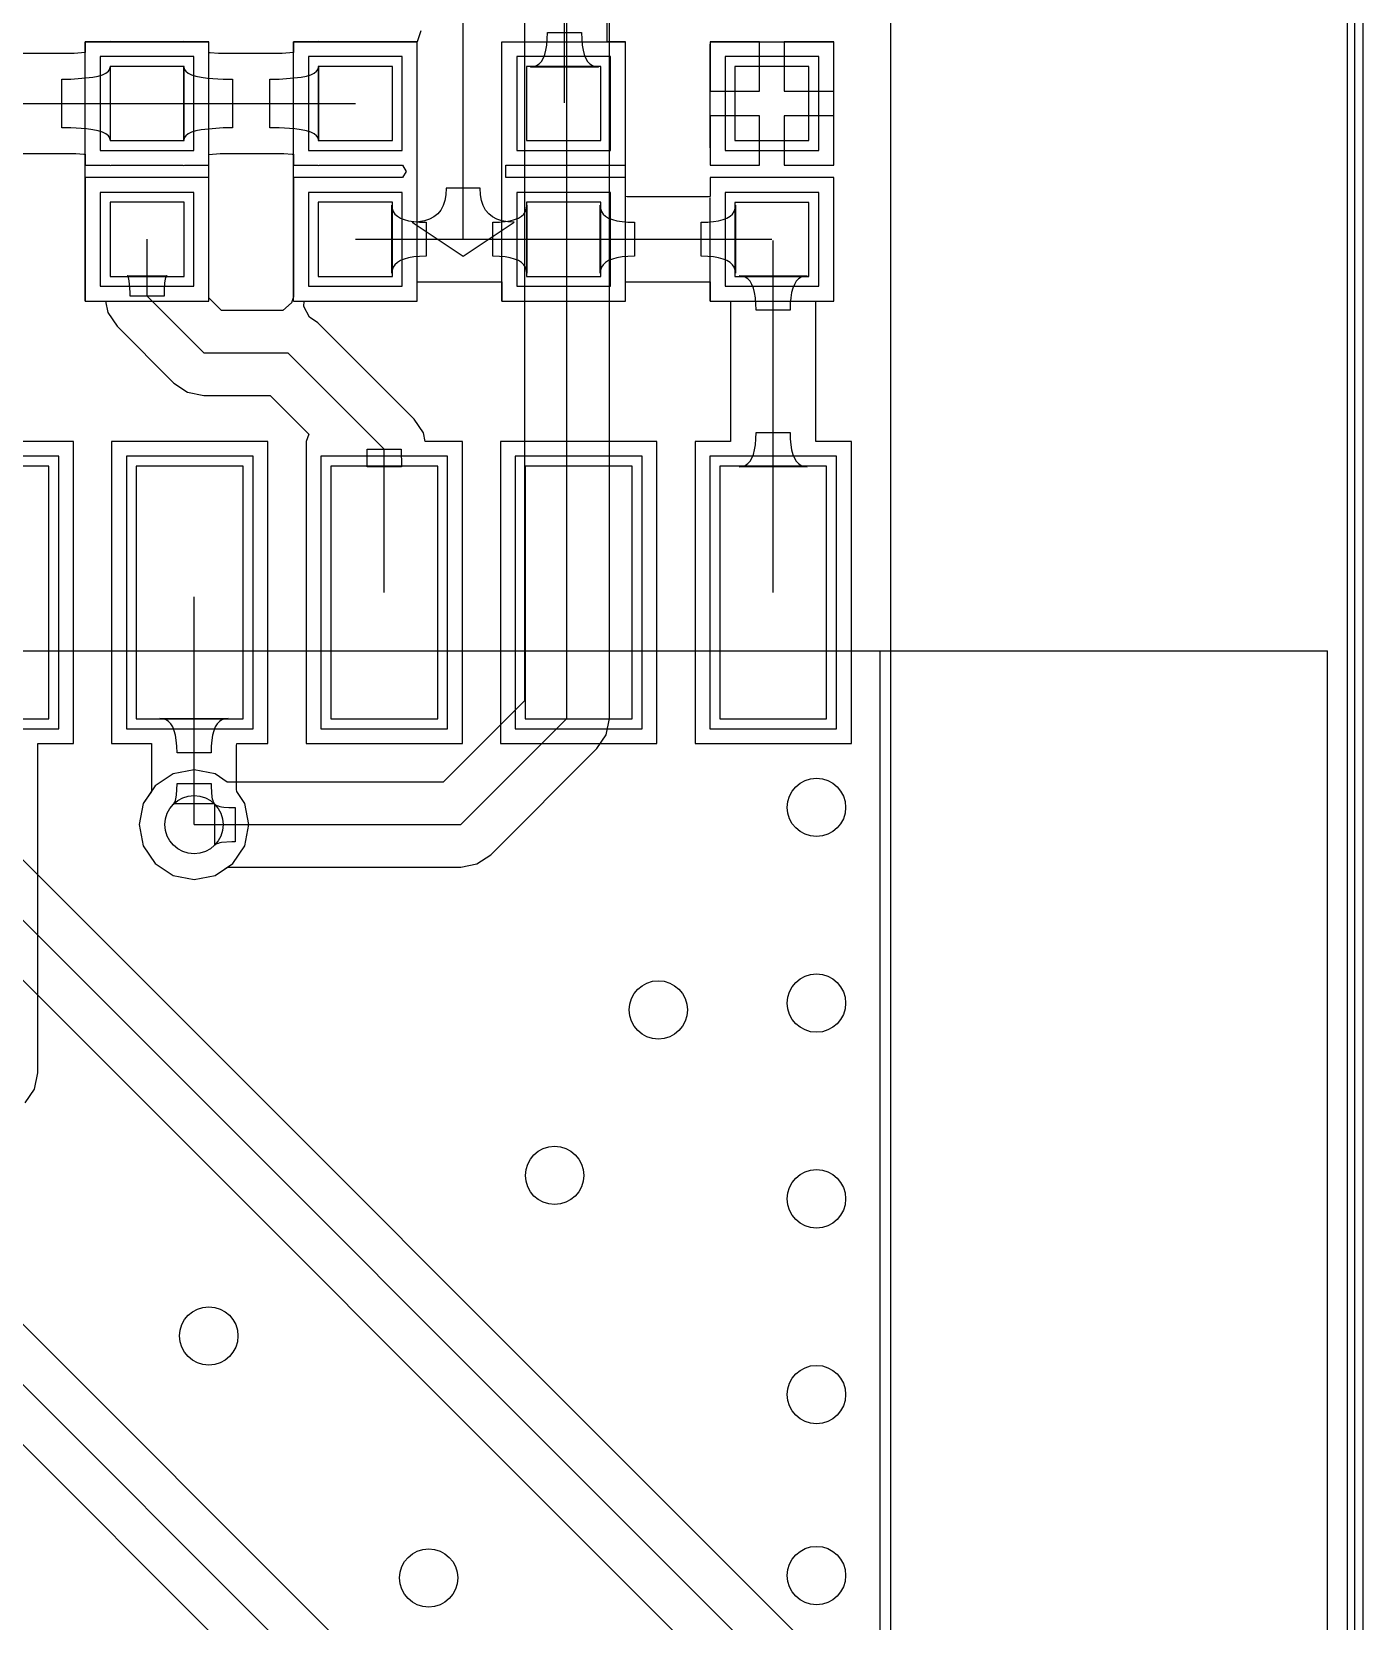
# Model space of a CAD drawing. Header units: millimetres. Extents: x 79 to 123, y 34 to 143.
# Drawn here: x 108.49 to 122.18, y 88.38 to 104.72 of the extents above; entities that cross this region are included whole.
import ezdxf

# ---------------------------------------------------------------- set-up
doc = ezdxf.new("R2010")
doc.units = ezdxf.units.MM
for name, color, linetype in [('BottomLayer', 5, 'Continuous'), ('BottomOverlay', 54, 'Continuous'), ('KeepOutLayer', 6, 'Continuous'), ('MultiLayer', 9, 'Continuous'), ('TopLayer', 1, 'Continuous'), ('TopOverlay', 2, 'Continuous'), ('TopPaste', 8, 'Continuous'), ('TopSolder', 216, 'Continuous')]:
    doc.layers.add(name, color=color, linetype=linetype)

# ---------------------------------------------------------------- blocks, each defined once
blk = doc.blocks.new('18650____________B_1')
at = {"layer": 'BottomOverlay'}
blk.add_line((-0.469, 2.01), (76.531, 2.01), dxfattribs=at)
blk = doc.blocks.new('C0603_3')
at = {"layer": 'TopLayer'}
for p, q in [((-0.356, 0.559), (-0.356, -0.203)), ((0.406, 0.559), (-0.356, 0.559)), ((0.406, -0.203), (0.406, 0.559)), ((1.041, 0.559), (1.041, -0.203)), ((1.803, 0.559), (1.041, 0.559)), ((1.803, -0.203), (1.803, 0.559)), ((-0.356, -0.203), (0.406, -0.203)), ((1.041, -0.203), (1.803, -0.203))]:
    blk.add_line(p, q, dxfattribs=at)
at = {"layer": 'TopOverlay'}
for p, q in [((-0.61, 0.813), (0.457, 0.813)), ((-0.61, 0.813), (-0.61, -0.457)), ((0.965, 0.813), (2.032, 0.813)), ((2.057, 0.813), (2.057, -0.457)), ((-0.61, -0.457), (0.457, -0.457)), ((0.965, -0.457), (2.032, -0.457))]:
    blk.add_line(p, q, dxfattribs=at)
at = {"layer": 'TopPaste'}
for p, q in [((-0.356, 0.559), (-0.356, -0.203)), ((0.406, 0.559), (-0.356, 0.559)), ((0.406, -0.203), (0.406, 0.559)), ((1.041, 0.559), (1.041, -0.203)), ((1.803, 0.559), (1.041, 0.559)), ((1.803, -0.203), (1.803, 0.559)), ((-0.356, -0.203), (0.406, -0.203)), ((1.041, -0.203), (1.803, -0.203))]:
    blk.add_line(p, q, dxfattribs=at)
at = {"layer": 'TopSolder'}
for p, q in [((-0.457, 0.66), (-0.457, -0.305)), ((0.508, 0.66), (-0.457, 0.66)), ((0.508, -0.305), (0.508, 0.66)), ((0.94, 0.66), (0.94, -0.305)), ((1.905, 0.66), (0.94, 0.66)), ((1.905, -0.305), (1.905, 0.66)), ((-0.457, -0.305), (0.508, -0.305)), ((0.94, -0.305), (1.905, -0.305))]:
    blk.add_line(p, q, dxfattribs=at)
blk = doc.blocks.new('R0603_36')
at = {"layer": 'TopLayer'}
for p, q in [((-1.0795, 0.381), (-1.0795, -0.381)), ((-0.3175, 0.381), (-1.0795, 0.381)), ((-0.3175, -0.381), (-0.3175, 0.381)), ((0.3175, 0.381), (0.3175, -0.381)), ((1.0795, 0.381), (0.3175, 0.381)), ((1.0795, -0.381), (1.0795, 0.381)), ((-1.0795, -0.381), (-0.3175, -0.381)), ((0.3175, -0.381), (1.0795, -0.381))]:
    blk.add_line(p, q, dxfattribs=at)
at = {"layer": 'TopOverlay'}
for p, q in [((1.3335, 0.635), (-1.3335, 0.635)), ((-1.3335, -0.635), (-1.3335, 0.635)), ((1.3335, -0.635), (1.3335, 0.635)), ((1.3335, -0.635), (-1.3335, -0.635))]:
    blk.add_line(p, q, dxfattribs=at)
at = {"layer": 'TopPaste'}
for p, q in [((-1.0795, 0.381), (-1.0795, -0.381)), ((-0.3175, 0.381), (-1.0795, 0.381)), ((-0.3175, -0.381), (-0.3175, 0.381)), ((0.3175, 0.381), (0.3175, -0.381)), ((1.0795, 0.381), (0.3175, 0.381)), ((1.0795, -0.381), (1.0795, 0.381)), ((-1.0795, -0.381), (-0.3175, -0.381)), ((0.3175, -0.381), (1.0795, -0.381))]:
    blk.add_line(p, q, dxfattribs=at)
at = {"layer": 'TopSolder'}
for p, q in [((-1.1811, 0.4826), (-1.1811, -0.4826)), ((-0.2159, 0.4826), (-1.1811, 0.4826)), ((-0.2159, -0.4826), (-0.2159, 0.4826)), ((0.2159, 0.4826), (0.2159, -0.4826)), ((1.1811, 0.4826), (0.2159, 0.4826)), ((1.1811, -0.4826), (1.1811, 0.4826)), ((-1.1811, -0.4826), (-0.2159, -0.4826)), ((0.2159, -0.4826), (1.1811, -0.4826))]:
    blk.add_line(p, q, dxfattribs=at)
blk = doc.blocks.new('R0603_37')
at = {"layer": 'TopLayer'}
for p, q in [((-1.0795, 0.381), (-1.0795, -0.381)), ((-0.3175, 0.381), (-1.0795, 0.381)), ((-0.3175, -0.381), (-0.3175, 0.381)), ((0.3175, 0.381), (0.3175, -0.381)), ((1.0795, 0.381), (0.3175, 0.381)), ((1.0795, -0.381), (1.0795, 0.381)), ((-1.0795, -0.381), (-0.3175, -0.381)), ((0.3175, -0.381), (1.0795, -0.381))]:
    blk.add_line(p, q, dxfattribs=at)
at = {"layer": 'TopOverlay'}
for p, q in [((1.3335, 0.635), (-1.3335, 0.635)), ((-1.3335, -0.635), (-1.3335, 0.635)), ((1.3335, -0.635), (1.3335, 0.635)), ((1.3335, -0.635), (-1.3335, -0.635))]:
    blk.add_line(p, q, dxfattribs=at)
at = {"layer": 'TopPaste'}
for p, q in [((-1.0795, 0.381), (-1.0795, -0.381)), ((-0.3175, 0.381), (-1.0795, 0.381)), ((-0.3175, -0.381), (-0.3175, 0.381)), ((0.3175, 0.381), (0.3175, -0.381)), ((1.0795, 0.381), (0.3175, 0.381)), ((1.0795, -0.381), (1.0795, 0.381)), ((-1.0795, -0.381), (-0.3175, -0.381)), ((0.3175, -0.381), (1.0795, -0.381))]:
    blk.add_line(p, q, dxfattribs=at)
at = {"layer": 'TopSolder'}
for p, q in [((-1.1811, 0.4826), (-1.1811, -0.4826)), ((-0.2159, 0.4826), (-1.1811, 0.4826)), ((-0.2159, -0.4826), (-0.2159, 0.4826)), ((0.2159, 0.4826), (0.2159, -0.4826)), ((1.1811, 0.4826), (0.2159, 0.4826)), ((1.1811, -0.4826), (1.1811, 0.4826)), ((-1.1811, -0.4826), (-0.2159, -0.4826)), ((0.2159, -0.4826), (1.1811, -0.4826))]:
    blk.add_line(p, q, dxfattribs=at)
blk = doc.blocks.new('R0603_38')
at = {"layer": 'TopLayer'}
for p, q in [((-1.0795, 0.381), (-1.0795, -0.381)), ((-0.3175, 0.381), (-1.0795, 0.381)), ((-0.3175, -0.381), (-0.3175, 0.381)), ((0.3175, 0.381), (0.3175, -0.381)), ((1.0795, 0.381), (0.3175, 0.381)), ((1.0795, -0.381), (1.0795, 0.381)), ((-1.0795, -0.381), (-0.3175, -0.381)), ((0.3175, -0.381), (1.0795, -0.381))]:
    blk.add_line(p, q, dxfattribs=at)
at = {"layer": 'TopOverlay'}
for p, q in [((1.3335, 0.635), (-1.3335, 0.635)), ((-1.3335, -0.635), (-1.3335, 0.635)), ((1.3335, -0.635), (1.3335, 0.635)), ((1.3335, -0.635), (-1.3335, -0.635))]:
    blk.add_line(p, q, dxfattribs=at)
at = {"layer": 'TopPaste'}
for p, q in [((-1.0795, 0.381), (-1.0795, -0.381)), ((-0.3175, 0.381), (-1.0795, 0.381)), ((-0.3175, -0.381), (-0.3175, 0.381)), ((0.3175, 0.381), (0.3175, -0.381)), ((1.0795, 0.381), (0.3175, 0.381)), ((1.0795, -0.381), (1.0795, 0.381)), ((-1.0795, -0.381), (-0.3175, -0.381)), ((0.3175, -0.381), (1.0795, -0.381))]:
    blk.add_line(p, q, dxfattribs=at)
at = {"layer": 'TopSolder'}
for p, q in [((-1.1811, 0.4826), (-1.1811, -0.4826)), ((-0.2159, 0.4826), (-1.1811, 0.4826)), ((-0.2159, -0.4826), (-0.2159, 0.4826)), ((0.2159, 0.4826), (0.2159, -0.4826)), ((1.1811, 0.4826), (0.2159, 0.4826)), ((1.1811, -0.4826), (1.1811, 0.4826)), ((-1.1811, -0.4826), (-0.2159, -0.4826)), ((0.2159, -0.4826), (1.1811, -0.4826))]:
    blk.add_line(p, q, dxfattribs=at)
blk = doc.blocks.new('ESP_07_54')
at = {"layer": 'TopLayer'}
for p, q in [((0.3, 0.55), (-2.3, 0.55)), ((-2.3, 0.55), (-2.3, -0.55)), ((0.3, -0.55), (0.3, 0.55)), ((-2.3, -0.55), (0.3, -0.55)), ((0.3, -1.45), (-2.3, -1.45)), ((-2.3, -1.45), (-2.3, -2.55)), ((0.3, -2.55), (0.3, -1.45)), ((-2.3, -2.55), (0.3, -2.55)), ((0.3, -3.45), (-2.3, -3.45)), ((-2.3, -3.45), (-2.3, -4.55)), ((0.3, -4.55), (0.3, -3.45)), ((-2.3, -4.55), (0.3, -4.55)), ((0.3, -5.45), (-2.3, -5.45)), ((-2.3, -5.45), (-2.3, -6.55)), ((0.3, -6.55), (0.3, -5.45)), ((-2.3, -6.55), (0.3, -6.55)), ((0.3, -7.45), (-2.3, -7.45)), ((-2.3, -7.45), (-2.3, -8.55)), ((0.3, -8.55), (0.3, -7.45))]:
    blk.add_line(p, q, dxfattribs=at)
at = {"layer": 'TopOverlay'}
for p, q in [((15.6, 5.7), (-0.4, 5.7)), ((-0.4, -15.5), (-0.4, 5.7)), ((15.6, 1.1), (-0.4, 1.1))]:
    blk.add_line(p, q, dxfattribs=at)
at = {"layer": 'TopPaste'}
for p, q in [((0.3, 0.55), (-2.3, 0.55)), ((-2.3, 0.55), (-2.3, -0.55)), ((0.3, -0.55), (0.3, 0.55)), ((-2.3, -0.55), (0.3, -0.55)), ((0.3, -1.45), (-2.3, -1.45)), ((-2.3, -1.45), (-2.3, -2.55)), ((0.3, -2.55), (0.3, -1.45)), ((-2.3, -2.55), (0.3, -2.55)), ((0.3, -3.45), (-2.3, -3.45)), ((-2.3, -3.45), (-2.3, -4.55)), ((0.3, -4.55), (0.3, -3.45)), ((-2.3, -4.55), (0.3, -4.55)), ((0.3, -5.45), (-2.3, -5.45)), ((-2.3, -5.45), (-2.3, -6.55)), ((0.3, -6.55), (0.3, -5.45)), ((-2.3, -6.55), (0.3, -6.55)), ((0.3, -7.45), (-2.3, -7.45)), ((-2.3, -7.45), (-2.3, -8.55)), ((0.3, -8.55), (0.3, -7.45))]:
    blk.add_line(p, q, dxfattribs=at)
at = {"layer": 'TopSolder'}
for p, q in [((0.402, 0.652), (-2.402, 0.652)), ((-2.402, 0.652), (-2.402, -0.652)), ((0.402, -0.652), (0.402, 0.652)), ((-2.402, -0.652), (0.402, -0.652)), ((0.402, -1.348), (-2.402, -1.348)), ((-2.402, -1.348), (-2.402, -2.652)), ((0.402, -2.652), (0.402, -1.348)), ((-2.402, -2.652), (0.402, -2.652)), ((0.402, -3.348), (-2.402, -3.348)), ((-2.402, -3.348), (-2.402, -4.652)), ((0.402, -4.652), (0.402, -3.348)), ((-2.402, -4.652), (0.402, -4.652)), ((0.402, -5.348), (-2.402, -5.348)), ((-2.402, -5.348), (-2.402, -6.652)), ((0.402, -6.652), (0.402, -5.348)), ((-2.402, -6.652), (0.402, -6.652)), ((0.402, -7.348), (-2.402, -7.348)), ((-2.402, -7.348), (-2.402, -8.652)), ((0.402, -8.652), (0.402, -7.348))]:
    blk.add_line(p, q, dxfattribs=at)

msp = doc.modelspace()

# ---------------------------------------------------------------- linework, layer by layer
at = {"layer": 'BottomLayer'}
for p, q in [((113.995, 97.663), (113.995, 109.83)), ((113.558, 109.468), (113.558, 97.844)), ((114.433, 97.663), (114.433, 109.486)), ((117.323, 108.56), (117.323, 74.041)), ((117.323, 108.56), (117.323, 74.041)), ((122.022, 74.092), (122.022, 108.56)), ((100.508, 103.48), (116.154, 87.833)), ((116.463, 88.142), (101.06, 103.546)), ((100.454, 102.915), (115.717, 87.652)), ((114.533, 85.298), (99.904, 99.927)), ((99.466, 99.746), (114.224, 84.988)), ((99.157, 99.437), (113.786, 84.807)), ((113.558, 97.844), (112.722, 97.008)), ((112.903, 96.571), (113.995, 97.663)), ((114.399, 97.496), (114.433, 97.663)), ((114.304, 97.354), (114.399, 97.496)), ((113.212, 96.262), (114.304, 97.354)), ((110.16, 97.136), (109.944, 97.093)), ((110.376, 97.093), (110.16, 97.136)), ((109.76, 96.97), (109.638, 96.787)), ((109.944, 97.093), (109.76, 96.97)), ((110.502, 97.008), (110.376, 97.093)), ((110.504, 97.008), (110.502, 97.008)), ((112.722, 97.008), (110.504, 97.008)), ((109.638, 96.787), (109.595, 96.571)), ((110.374, 96.361), (110.374, 96.781)), ((110.374, 96.781), (110.382, 96.774)), ((110.382, 96.774), (110.393, 96.768)), ((110.393, 96.768), (110.407, 96.763)), ((110.407, 96.763), (110.424, 96.758)), ((110.424, 96.758), (110.444, 96.755)), ((110.444, 96.755), (110.466, 96.751)), ((110.466, 96.751), (110.519, 96.747)), ((110.519, 96.747), (110.583, 96.746)), ((110.583, 96.746), (110.583, 96.396)), ((109.595, 96.571), (109.638, 96.355)), ((110.16, 96.571), (112.903, 96.571)), ((109.638, 96.355), (109.76, 96.171)), ((110.382, 96.367), (110.374, 96.361)), ((110.393, 96.373), (110.382, 96.367)), ((110.407, 96.379), (110.393, 96.373)), ((110.424, 96.383), (110.407, 96.379)), ((110.444, 96.387), (110.424, 96.383)), ((110.55, 96.395), (110.444, 96.387)), ((110.583, 96.396), (110.55, 96.395)), ((109.76, 96.171), (109.944, 96.049)), ((110.376, 96.049), (110.5, 96.132)), ((110.5, 96.132), (110.521, 96.133)), ((110.521, 96.133), (112.903, 96.133)), ((112.903, 96.133), (113.07, 96.167)), ((113.07, 96.167), (113.212, 96.262)), ((109.944, 96.049), (110.16, 96.006)), ((110.16, 96.006), (110.376, 96.049))]:
    msp.add_line(p, q, dxfattribs=at)
for centre in [(116.561, 96.749), (110.16, 96.571), (116.561, 94.736), (114.935, 94.666), (113.868, 92.964), (116.561, 92.723), (110.312, 91.313), (116.561, 90.71), (112.573, 88.824), (116.561, 88.849)]:
    msp.add_circle(centre, 0.3, dxfattribs=at)
at = {"layer": 'KeepOutLayer'}
msp.add_line((122.098, 35.74), (122.098, 143.231), dxfattribs=at)
at = {"layer": 'MultiLayer'}
for centre in [(116.561, 96.749), (110.16, 96.571), (116.561, 94.736), (114.935, 94.666), (113.868, 92.964), (116.561, 92.723), (110.312, 91.313), (116.561, 90.71), (112.573, 88.824), (116.561, 88.849)]:
    msp.add_circle(centre, 0.3, dxfattribs=at)
at = {"layer": 'TopLayer'}
for p, q in [((117.323, 108.56), (117.323, 74.041)), ((117.323, 108.56), (117.323, 74.041)), ((122.022, 74.092), (122.022, 108.56)), ((112.928, 102.591), (112.928, 106.959)), ((113.97, 103.996), (113.97, 106.769)), ((114.407, 104.641), (114.407, 106.116)), ((109.29, 104.623), (109.042, 104.623)), ((109.042, 104.623), (109.042, 104.511)), ((109.299, 104.625), (109.29, 104.623)), ((109.309, 104.623), (109.299, 104.625)), ((110.045, 104.623), (109.309, 104.623)), ((110.055, 104.625), (110.045, 104.623)), ((110.065, 104.623), (110.055, 104.625)), ((110.312, 104.623), (110.065, 104.623)), ((110.312, 104.509), (110.312, 104.623)), ((111.432, 104.623), (111.184, 104.623)), ((111.184, 104.623), (111.184, 104.511)), ((111.441, 104.625), (111.432, 104.623)), ((111.451, 104.623), (111.441, 104.625)), ((112.364, 104.623), (111.451, 104.623)), ((112.454, 104.623), (112.364, 104.623)), ((112.491, 104.734), (112.454, 104.623)), ((113.788, 104.588), (113.793, 104.648)), ((113.793, 104.648), (113.795, 104.716)), ((113.795, 104.716), (114.145, 104.716)), ((114.145, 104.716), (114.147, 104.648)), ((114.147, 104.648), (114.152, 104.588)), ((114.409, 104.623), (114.407, 104.641)), ((114.596, 104.623), (114.409, 104.623)), ((114.596, 103.353), (114.596, 104.623)), ((115.976, 104.623), (115.468, 104.623)), ((115.468, 104.623), (115.468, 104.115)), ((115.976, 104.115), (115.976, 104.623)), ((116.738, 104.623), (116.23, 104.623)), ((116.23, 104.623), (116.23, 104.115)), ((116.738, 104.115), (116.738, 104.623)), ((108.926, 104.501), (106.883, 104.501)), ((109.042, 104.511), (108.926, 104.501)), ((110.326, 104.507), (110.312, 104.509)), ((110.412, 104.501), (110.326, 104.507)), ((111.068, 104.501), (110.412, 104.501)), ((111.184, 104.511), (111.068, 104.501)), ((113.732, 104.419), (113.751, 104.451)), ((113.751, 104.451), (113.767, 104.49)), ((113.767, 104.49), (113.779, 104.535)), ((113.779, 104.535), (113.788, 104.588)), ((114.152, 104.588), (114.161, 104.535)), ((114.161, 104.535), (114.173, 104.49)), ((114.173, 104.49), (114.189, 104.451)), ((114.189, 104.451), (114.208, 104.419)), ((109.219, 104.284), (109.254, 104.3)), ((109.254, 104.3), (109.279, 104.319)), ((109.279, 104.319), (109.294, 104.341)), ((109.294, 104.341), (109.299, 104.366)), ((109.299, 104.366), (109.299, 103.61)), ((110.055, 103.61), (110.055, 104.366)), ((110.055, 104.366), (110.06, 104.341)), ((110.06, 104.341), (110.075, 104.319)), ((110.075, 104.319), (110.1, 104.3)), ((110.1, 104.3), (110.135, 104.284)), ((111.361, 104.284), (111.396, 104.3)), ((111.396, 104.3), (111.421, 104.319)), ((111.421, 104.319), (111.436, 104.341)), ((111.436, 104.341), (111.441, 104.366)), ((111.441, 104.366), (111.441, 103.61)), ((113.62, 104.362), (113.653, 104.366)), ((114.32, 104.362), (113.62, 104.362)), ((113.653, 104.366), (113.683, 104.377)), ((113.683, 104.377), (113.709, 104.394)), ((113.709, 104.394), (113.732, 104.419)), ((114.208, 104.419), (114.231, 104.394)), ((114.231, 104.394), (114.257, 104.377)), ((114.257, 104.377), (114.287, 104.366)), ((114.287, 104.366), (114.32, 104.362)), ((108.799, 104.238), (108.894, 104.239)), ((108.799, 103.738), (108.799, 104.238)), ((108.894, 104.239), (109.119, 104.258)), ((109.119, 104.258), (109.174, 104.27)), ((109.174, 104.27), (109.219, 104.284)), ((110.135, 104.284), (110.18, 104.27)), ((110.18, 104.27), (110.235, 104.258)), ((110.235, 104.258), (110.3, 104.249)), ((110.3, 104.249), (110.46, 104.239)), ((110.46, 104.239), (110.555, 104.238)), ((110.555, 104.238), (110.555, 103.738)), ((110.941, 104.238), (111.036, 104.239)), ((110.941, 103.738), (110.941, 104.238)), ((111.036, 104.239), (111.261, 104.258)), ((111.261, 104.258), (111.316, 104.27)), ((111.316, 104.27), (111.361, 104.284)), ((104.75, 103.988), (109.677, 103.988)), ((109.677, 103.988), (111.819, 103.988)), ((115.468, 104.115), (115.976, 104.115)), ((116.23, 104.115), (116.738, 104.115)), ((115.976, 103.861), (115.468, 103.861)), ((115.468, 103.861), (115.468, 103.353)), ((115.976, 103.353), (115.976, 103.861)), ((116.738, 103.861), (116.23, 103.861)), ((116.23, 103.861), (116.23, 103.353)), ((116.738, 103.353), (116.738, 103.861)), ((108.894, 103.736), (108.799, 103.738)), ((109.054, 103.726), (108.894, 103.736)), ((109.119, 103.717), (109.054, 103.726)), ((109.174, 103.706), (109.119, 103.717)), ((109.219, 103.692), (109.174, 103.706)), ((109.254, 103.675), (109.219, 103.692)), ((109.279, 103.656), (109.254, 103.675)), ((109.294, 103.634), (109.279, 103.656)), ((109.299, 103.61), (109.294, 103.634)), ((110.06, 103.634), (110.055, 103.61)), ((110.075, 103.656), (110.06, 103.634)), ((110.1, 103.675), (110.075, 103.656)), ((110.135, 103.692), (110.1, 103.675)), ((110.18, 103.706), (110.135, 103.692)), ((110.235, 103.717), (110.18, 103.706)), ((110.46, 103.736), (110.235, 103.717)), ((110.555, 103.738), (110.46, 103.736)), ((111.036, 103.736), (110.941, 103.738)), ((111.196, 103.726), (111.036, 103.736)), ((111.261, 103.717), (111.196, 103.726)), ((111.316, 103.706), (111.261, 103.717)), ((111.361, 103.692), (111.316, 103.706)), ((111.396, 103.675), (111.361, 103.692)), ((111.421, 103.656), (111.396, 103.675)), ((111.436, 103.634), (111.421, 103.656)), ((111.441, 103.61), (111.436, 103.634)), ((104.962, 103.474), (108.943, 103.474)), ((108.943, 103.474), (109.028, 103.468)), ((109.028, 103.468), (109.042, 103.466)), ((110.312, 103.464), (110.429, 103.474)), ((110.429, 103.474), (111.085, 103.474)), ((111.085, 103.474), (111.17, 103.468)), ((111.17, 103.468), (111.184, 103.466)), ((109.042, 103.466), (109.042, 103.353)), ((109.042, 103.353), (109.29, 103.353)), ((109.29, 103.353), (109.299, 103.351)), ((109.299, 103.351), (109.309, 103.353)), ((109.309, 103.353), (110.045, 103.353)), ((110.045, 103.353), (110.055, 103.351)), ((110.055, 103.351), (110.065, 103.353)), ((110.065, 103.353), (110.312, 103.353)), ((110.312, 103.353), (110.312, 103.464)), ((111.184, 103.466), (111.184, 103.353)), ((111.184, 103.353), (111.432, 103.353)), ((111.432, 103.353), (111.441, 103.351)), ((111.441, 103.351), (111.451, 103.353)), ((111.451, 103.353), (112.305, 103.353)), ((112.305, 103.353), (112.34, 103.289)), ((113.366, 103.226), (113.366, 103.353)), ((113.366, 103.353), (114.596, 103.353)), ((115.468, 103.353), (115.976, 103.353)), ((116.23, 103.353), (116.738, 103.353)), ((110.312, 103.226), (109.042, 103.226)), ((109.042, 103.226), (109.042, 101.956)), ((110.312, 101.99), (110.312, 103.226)), ((112.305, 103.226), (111.184, 103.226)), ((111.184, 103.226), (111.184, 102)), ((112.34, 103.289), (112.305, 103.226)), ((114.596, 103.226), (113.366, 103.226)), ((114.596, 103.03), (114.596, 103.226)), ((116.738, 103.226), (115.468, 103.226)), ((115.468, 103.226), (115.468, 103.03)), ((116.738, 101.956), (116.738, 103.226)), ((112.739, 102.99), (112.722, 102.937)), ((112.75, 103.049), (112.739, 102.99)), ((112.753, 103.116), (112.75, 103.049)), ((113.103, 103.116), (112.753, 103.116)), ((113.107, 103.049), (113.103, 103.116)), ((113.117, 102.99), (113.107, 103.049)), ((113.135, 102.937), (113.117, 102.99)), ((114.614, 103.028), (114.596, 103.03)), ((115.45, 103.028), (114.614, 103.028)), ((115.468, 103.03), (115.45, 103.028)), ((112.194, 102.241), (112.194, 102.941)), ((112.194, 102.941), (112.198, 102.907)), ((112.198, 102.907), (112.208, 102.878)), ((112.208, 102.878), (112.226, 102.851)), ((112.226, 102.851), (112.251, 102.829)), ((112.251, 102.829), (112.282, 102.809)), ((112.627, 102.822), (112.582, 102.797)), ((112.666, 102.853), (112.627, 102.822)), ((112.697, 102.892), (112.666, 102.853)), ((112.722, 102.937), (112.697, 102.892)), ((113.159, 102.892), (113.135, 102.937)), ((113.191, 102.853), (113.159, 102.892)), ((113.229, 102.822), (113.191, 102.853)), ((113.275, 102.797), (113.229, 102.822)), ((113.496, 102.809), (113.527, 102.829)), ((113.527, 102.829), (113.552, 102.851)), ((113.552, 102.851), (113.569, 102.878)), ((113.569, 102.878), (113.58, 102.907)), ((113.58, 102.907), (113.583, 102.941)), ((113.583, 102.941), (113.583, 102.241)), ((114.336, 102.241), (114.336, 102.941)), ((114.336, 102.941), (114.34, 102.907)), ((114.34, 102.907), (114.35, 102.878)), ((114.35, 102.878), (114.368, 102.851)), ((114.368, 102.851), (114.393, 102.829)), ((114.393, 102.829), (114.424, 102.809)), ((115.64, 102.809), (115.672, 102.829)), ((115.672, 102.829), (115.697, 102.851)), ((115.697, 102.851), (115.714, 102.878)), ((115.714, 102.878), (115.725, 102.907)), ((115.725, 102.907), (115.728, 102.941)), ((115.728, 102.941), (115.728, 102.241)), ((112.282, 102.809), (112.321, 102.794)), ((112.321, 102.794), (112.367, 102.781)), ((112.367, 102.781), (112.42, 102.773)), ((112.47, 102.769), (112.403, 102.766)), ((112.403, 102.766), (112.928, 102.416)), ((112.42, 102.773), (112.48, 102.767)), ((112.529, 102.78), (112.47, 102.769)), ((112.48, 102.767), (112.547, 102.766)), ((112.582, 102.797), (112.529, 102.78)), ((112.547, 102.766), (112.547, 102.416)), ((112.928, 102.416), (113.453, 102.766)), ((113.233, 102.766), (113.3, 102.767)), ((113.233, 102.416), (113.233, 102.766)), ((113.327, 102.78), (113.275, 102.797)), ((113.3, 102.767), (113.359, 102.773)), ((113.387, 102.769), (113.327, 102.78)), ((113.359, 102.773), (113.412, 102.781)), ((113.453, 102.766), (113.387, 102.769)), ((113.412, 102.781), (113.457, 102.794)), ((113.457, 102.794), (113.496, 102.809)), ((114.424, 102.809), (114.463, 102.794)), ((114.463, 102.794), (114.509, 102.781)), ((114.509, 102.781), (114.562, 102.773)), ((114.562, 102.773), (114.622, 102.767)), ((114.622, 102.767), (114.689, 102.766)), ((114.689, 102.766), (114.689, 102.416)), ((115.375, 102.766), (115.443, 102.767)), ((115.375, 102.416), (115.375, 102.766)), ((115.443, 102.767), (115.503, 102.773)), ((115.503, 102.773), (115.555, 102.781)), ((115.555, 102.781), (115.601, 102.794)), ((115.601, 102.794), (115.64, 102.809)), ((109.677, 102.006), (109.677, 102.591)), ((111.819, 102.591), (112.928, 102.591)), ((112.928, 102.591), (113.961, 102.591)), ((113.961, 102.591), (116.103, 102.591)), ((116.116, 98.958), (116.116, 102.578)), ((112.226, 102.33), (112.208, 102.304)), ((112.251, 102.353), (112.226, 102.33)), ((112.282, 102.372), (112.251, 102.353)), ((112.321, 102.388), (112.282, 102.372)), ((112.367, 102.4), (112.321, 102.388)), ((112.42, 102.409), (112.367, 102.4)), ((112.48, 102.414), (112.42, 102.409)), ((112.547, 102.416), (112.48, 102.414)), ((112.928, 102.416), (112.928, 102.416)), ((112.928, 102.416), (112.928, 102.416)), ((112.928, 102.416), (112.928, 102.416)), ((112.928, 102.416), (112.928, 102.416)), ((112.928, 102.416), (112.928, 102.416)), ((112.928, 102.416), (112.928, 102.416)), ((112.928, 102.416), (112.928, 102.416)), ((112.928, 102.416), (112.928, 102.416)), ((112.928, 102.416), (112.928, 102.416)), ((112.928, 102.416), (112.928, 102.416)), ((113.3, 102.414), (113.233, 102.416)), ((113.359, 102.409), (113.3, 102.414)), ((113.412, 102.4), (113.359, 102.409)), ((113.457, 102.388), (113.412, 102.4)), ((113.496, 102.372), (113.457, 102.388)), ((113.527, 102.353), (113.496, 102.372)), ((113.552, 102.33), (113.527, 102.353)), ((113.569, 102.304), (113.552, 102.33)), ((114.368, 102.33), (114.35, 102.304)), ((114.393, 102.353), (114.368, 102.33)), ((114.424, 102.372), (114.393, 102.353)), ((114.463, 102.388), (114.424, 102.372)), ((114.509, 102.4), (114.463, 102.388)), ((114.562, 102.409), (114.509, 102.4)), ((114.622, 102.414), (114.562, 102.409)), ((114.689, 102.416), (114.622, 102.414)), ((115.443, 102.414), (115.375, 102.416)), ((115.503, 102.409), (115.443, 102.414)), ((115.555, 102.4), (115.503, 102.409)), ((115.601, 102.388), (115.555, 102.4)), ((115.64, 102.372), (115.601, 102.388)), ((115.672, 102.353), (115.64, 102.372)), ((115.697, 102.33), (115.672, 102.353)), ((115.714, 102.304), (115.697, 102.33)), ((109.477, 102.214), (109.471, 102.216)), ((109.471, 102.216), (109.883, 102.216)), ((109.482, 102.207), (109.477, 102.214)), ((109.487, 102.197), (109.482, 102.207)), ((109.491, 102.182), (109.487, 102.197)), ((109.494, 102.163), (109.491, 102.182)), ((109.502, 102.046), (109.494, 102.163)), ((109.86, 102.163), (109.857, 102.14)), ((109.863, 102.182), (109.86, 102.163)), ((109.868, 102.197), (109.863, 102.182)), ((109.872, 102.207), (109.868, 102.197)), ((109.878, 102.214), (109.872, 102.207)), ((109.883, 102.216), (109.878, 102.214)), ((112.198, 102.274), (112.194, 102.241)), ((112.208, 102.304), (112.198, 102.274)), ((113.58, 102.274), (113.569, 102.304)), ((113.583, 102.241), (113.58, 102.274)), ((114.34, 102.274), (114.336, 102.241)), ((114.35, 102.304), (114.34, 102.274)), ((115.725, 102.274), (115.714, 102.304)), ((115.728, 102.241), (115.725, 102.274)), ((115.799, 102.212), (115.766, 102.216)), ((115.766, 102.216), (116.466, 102.216)), ((115.829, 102.202), (115.799, 102.212)), ((115.855, 102.184), (115.829, 102.202)), ((115.878, 102.159), (115.855, 102.184)), ((116.376, 102.184), (116.354, 102.159)), ((116.403, 102.202), (116.376, 102.184)), ((116.432, 102.212), (116.403, 102.202)), ((116.466, 102.216), (116.432, 102.212)), ((109.502, 102.006), (109.502, 102.046)), ((109.852, 102.006), (109.502, 102.006)), ((109.677, 102.006), (110.261, 101.422)), ((109.853, 102.082), (109.852, 102.006)), ((109.857, 102.14), (109.853, 102.082)), ((111.184, 102), (111.164, 101.937)), ((111.184, 102), (111.184, 102)), ((112.454, 102.152), (112.472, 102.153)), ((112.454, 101.956), (112.454, 102.152)), ((112.472, 102.153), (113.308, 102.153)), ((113.308, 102.153), (113.326, 102.152)), ((113.326, 102.152), (113.326, 101.956)), ((114.596, 102.152), (114.614, 102.153)), ((114.596, 101.956), (114.596, 102.152)), ((114.614, 102.153), (115.45, 102.153)), ((115.45, 102.153), (115.468, 102.152)), ((115.468, 102.152), (115.468, 101.956)), ((115.897, 102.127), (115.878, 102.159)), ((115.913, 102.089), (115.897, 102.127)), ((115.925, 102.043), (115.913, 102.089)), ((115.934, 101.99), (115.925, 102.043)), ((116.306, 102.043), (116.298, 101.99)), ((116.319, 102.089), (116.306, 102.043)), ((116.334, 102.127), (116.319, 102.089)), ((116.354, 102.159), (116.334, 102.127)), ((109.042, 101.956), (109.25, 101.956)), ((109.25, 101.956), (109.273, 101.839)), ((109.273, 101.839), (109.368, 101.697)), ((110.443, 101.86), (110.312, 101.99)), ((111.073, 101.86), (110.443, 101.86)), ((111.164, 101.937), (111.073, 101.86)), ((111.288, 101.901), (111.293, 101.956)), ((111.347, 101.79), (111.288, 101.901)), ((111.288, 101.901), (111.288, 101.901)), ((111.288, 101.901), (111.288, 101.901)), ((111.288, 101.901), (111.288, 101.901)), ((111.293, 101.956), (111.3, 101.956)), ((111.3, 101.956), (111.3, 101.956)), ((111.3, 101.956), (111.302, 101.956)), ((111.302, 101.956), (112.454, 101.956)), ((113.326, 101.956), (114.596, 101.956)), ((115.468, 101.956), (115.677, 101.956)), ((115.677, 101.956), (115.678, 101.938)), ((115.678, 101.938), (115.678, 100.53)), ((115.939, 101.93), (115.934, 101.99)), ((115.941, 101.863), (115.939, 101.93)), ((116.291, 101.863), (115.941, 101.863)), ((116.292, 101.93), (116.291, 101.863)), ((116.298, 101.99), (116.292, 101.93)), ((116.553, 101.938), (116.555, 101.956)), ((116.553, 100.53), (116.553, 101.938)), ((116.555, 101.956), (116.738, 101.956)), ((109.368, 101.697), (109.952, 101.113)), ((111.434, 101.731), (111.347, 101.79)), ((112.425, 100.741), (111.434, 101.731)), ((110.261, 101.422), (111.125, 101.422)), ((111.125, 101.422), (112.116, 100.432)), ((109.952, 101.113), (110.094, 101.018)), ((110.094, 101.018), (110.261, 100.985)), ((110.261, 100.985), (110.944, 100.985)), ((110.944, 100.985), (111.342, 100.586)), ((112.52, 100.599), (112.425, 100.741)), ((111.342, 100.586), (111.312, 100.512)), ((112.537, 100.512), (112.52, 100.599)), ((115.678, 100.53), (115.677, 100.512)), ((115.934, 100.478), (115.939, 100.538)), ((115.939, 100.538), (115.941, 100.605)), ((115.941, 100.605), (116.291, 100.605)), ((116.291, 100.605), (116.292, 100.538)), ((116.292, 100.538), (116.298, 100.478)), ((116.555, 100.512), (116.553, 100.53)), ((108.92, 100.512), (107.312, 100.512)), ((108.92, 97.404), (108.92, 100.512)), ((110.92, 100.512), (109.312, 100.512)), ((109.312, 100.512), (109.312, 97.404)), ((110.92, 97.404), (110.92, 100.512)), ((111.312, 100.512), (111.312, 100.512)), ((111.312, 100.512), (111.312, 97.404)), ((111.94, 100.259), (111.941, 100.432)), ((111.941, 100.432), (112.291, 100.432)), ((112.116, 98.958), (112.116, 100.432)), ((112.291, 100.432), (112.292, 100.252)), ((112.92, 100.512), (112.537, 100.512)), ((112.92, 97.404), (112.92, 100.512)), ((114.92, 100.512), (113.312, 100.512)), ((113.312, 100.512), (113.312, 97.404)), ((114.92, 97.404), (114.92, 100.512)), ((115.677, 100.512), (115.312, 100.512)), ((115.312, 100.512), (115.312, 97.404)), ((115.897, 100.341), (115.913, 100.379)), ((115.913, 100.379), (115.925, 100.425)), ((115.925, 100.425), (115.934, 100.478)), ((116.298, 100.478), (116.306, 100.425)), ((116.306, 100.425), (116.319, 100.379)), ((116.319, 100.379), (116.334, 100.341)), ((116.92, 100.512), (116.555, 100.512)), ((116.92, 97.404), (116.92, 100.512)), ((111.939, 100.252), (111.94, 100.254)), ((112.292, 100.252), (111.939, 100.252)), ((111.94, 100.254), (111.94, 100.259)), ((115.766, 100.252), (115.799, 100.256)), ((116.466, 100.252), (115.766, 100.252)), ((115.799, 100.256), (115.829, 100.266)), ((115.829, 100.266), (115.855, 100.284)), ((115.855, 100.284), (115.878, 100.309)), ((115.878, 100.309), (115.897, 100.341)), ((116.334, 100.341), (116.354, 100.309)), ((116.354, 100.309), (116.376, 100.284)), ((116.376, 100.284), (116.403, 100.266)), ((116.403, 100.266), (116.432, 100.256)), ((116.432, 100.256), (116.466, 100.252)), ((110.16, 96.571), (110.16, 98.914)), ((109.843, 97.661), (109.81, 97.664)), ((109.81, 97.664), (110.51, 97.664)), ((109.873, 97.65), (109.843, 97.661)), ((109.899, 97.633), (109.873, 97.65)), ((109.922, 97.608), (109.899, 97.633)), ((109.941, 97.576), (109.922, 97.608)), ((110.398, 97.608), (110.379, 97.576)), ((110.421, 97.633), (110.398, 97.608)), ((110.447, 97.65), (110.421, 97.633)), ((110.477, 97.661), (110.447, 97.65)), ((110.51, 97.664), (110.477, 97.661)), ((109.957, 97.537), (109.941, 97.576)), ((109.969, 97.492), (109.957, 97.537)), ((109.978, 97.439), (109.969, 97.492)), ((109.983, 97.379), (109.978, 97.439)), ((110.342, 97.439), (110.337, 97.379)), ((110.351, 97.492), (110.342, 97.439)), ((110.363, 97.537), (110.351, 97.492)), ((110.379, 97.576), (110.363, 97.537)), ((108.553, 97.386), (108.555, 97.404)), ((108.553, 94.019), (108.553, 97.386)), ((108.555, 97.404), (108.92, 97.404)), ((109.312, 97.404), (109.721, 97.404)), ((109.721, 97.404), (109.722, 97.386)), ((109.722, 97.386), (109.722, 96.915)), ((109.985, 97.311), (109.983, 97.379)), ((110.335, 97.311), (109.985, 97.311)), ((110.337, 97.379), (110.335, 97.311)), ((110.597, 97.386), (110.599, 97.404)), ((110.597, 96.932), (110.597, 97.386)), ((110.599, 97.404), (110.92, 97.404)), ((111.312, 97.404), (112.92, 97.404)), ((113.312, 97.404), (114.92, 97.404)), ((115.312, 97.404), (116.92, 97.404)), ((109.979, 96.877), (109.983, 96.93)), ((109.983, 96.93), (109.985, 96.994)), ((109.985, 96.994), (110.335, 96.994)), ((110.335, 96.994), (110.335, 96.961)), ((110.335, 96.961), (110.344, 96.855)), ((110.599, 96.911), (110.597, 96.932)), ((109.638, 96.787), (109.595, 96.571)), ((109.722, 96.913), (109.638, 96.787)), ((109.722, 96.915), (109.722, 96.913)), ((109.95, 96.785), (109.956, 96.793)), ((110.37, 96.785), (109.95, 96.785)), ((109.956, 96.793), (109.962, 96.804)), ((109.962, 96.804), (109.968, 96.818)), ((109.968, 96.818), (109.972, 96.835)), ((109.972, 96.835), (109.976, 96.855)), ((109.976, 96.855), (109.979, 96.877)), ((110.344, 96.855), (110.347, 96.835)), ((110.347, 96.835), (110.352, 96.818)), ((110.352, 96.818), (110.357, 96.804)), ((110.357, 96.804), (110.363, 96.793)), ((110.363, 96.793), (110.37, 96.785)), ((110.682, 96.787), (110.599, 96.911)), ((110.725, 96.571), (110.682, 96.787)), ((109.595, 96.571), (109.638, 96.355)), ((110.682, 96.355), (110.725, 96.571)), ((109.638, 96.355), (109.76, 96.171)), ((110.559, 96.171), (110.682, 96.355)), ((109.76, 96.171), (109.944, 96.049)), ((110.376, 96.049), (110.559, 96.171)), ((109.944, 96.049), (110.16, 96.006)), ((110.16, 96.006), (110.376, 96.049)), ((108.52, 93.851), (108.553, 94.019)), ((108.425, 93.709), (108.52, 93.851))]:
    msp.add_line(p, q, dxfattribs=at)
for centre in [(116.561, 96.749), (110.16, 96.571), (116.561, 94.736), (114.935, 94.666), (113.868, 92.964), (116.561, 92.723), (110.312, 91.313), (116.561, 90.71), (112.573, 88.824), (116.561, 88.849)]:
    msp.add_circle(centre, 0.3, dxfattribs=at)

# ---------------------------------------------------------------- block references
for name, p, rotation in [('18650____________B_1', (124.194, 49.757), 90), ('R0603_36', (109.677, 103.289), 270), ('R0603_38', (111.819, 103.289), 270), ('R0603_37', (113.961, 103.289), 270), ('C0603_3', (116.281, 102.565), 90), ('ESP_07_54', (116.116, 97.958), 270)]:
    msp.add_blockref(name, p, dxfattribs=dict(rotation=rotation))

doc.saveas('drawing.dxf')
